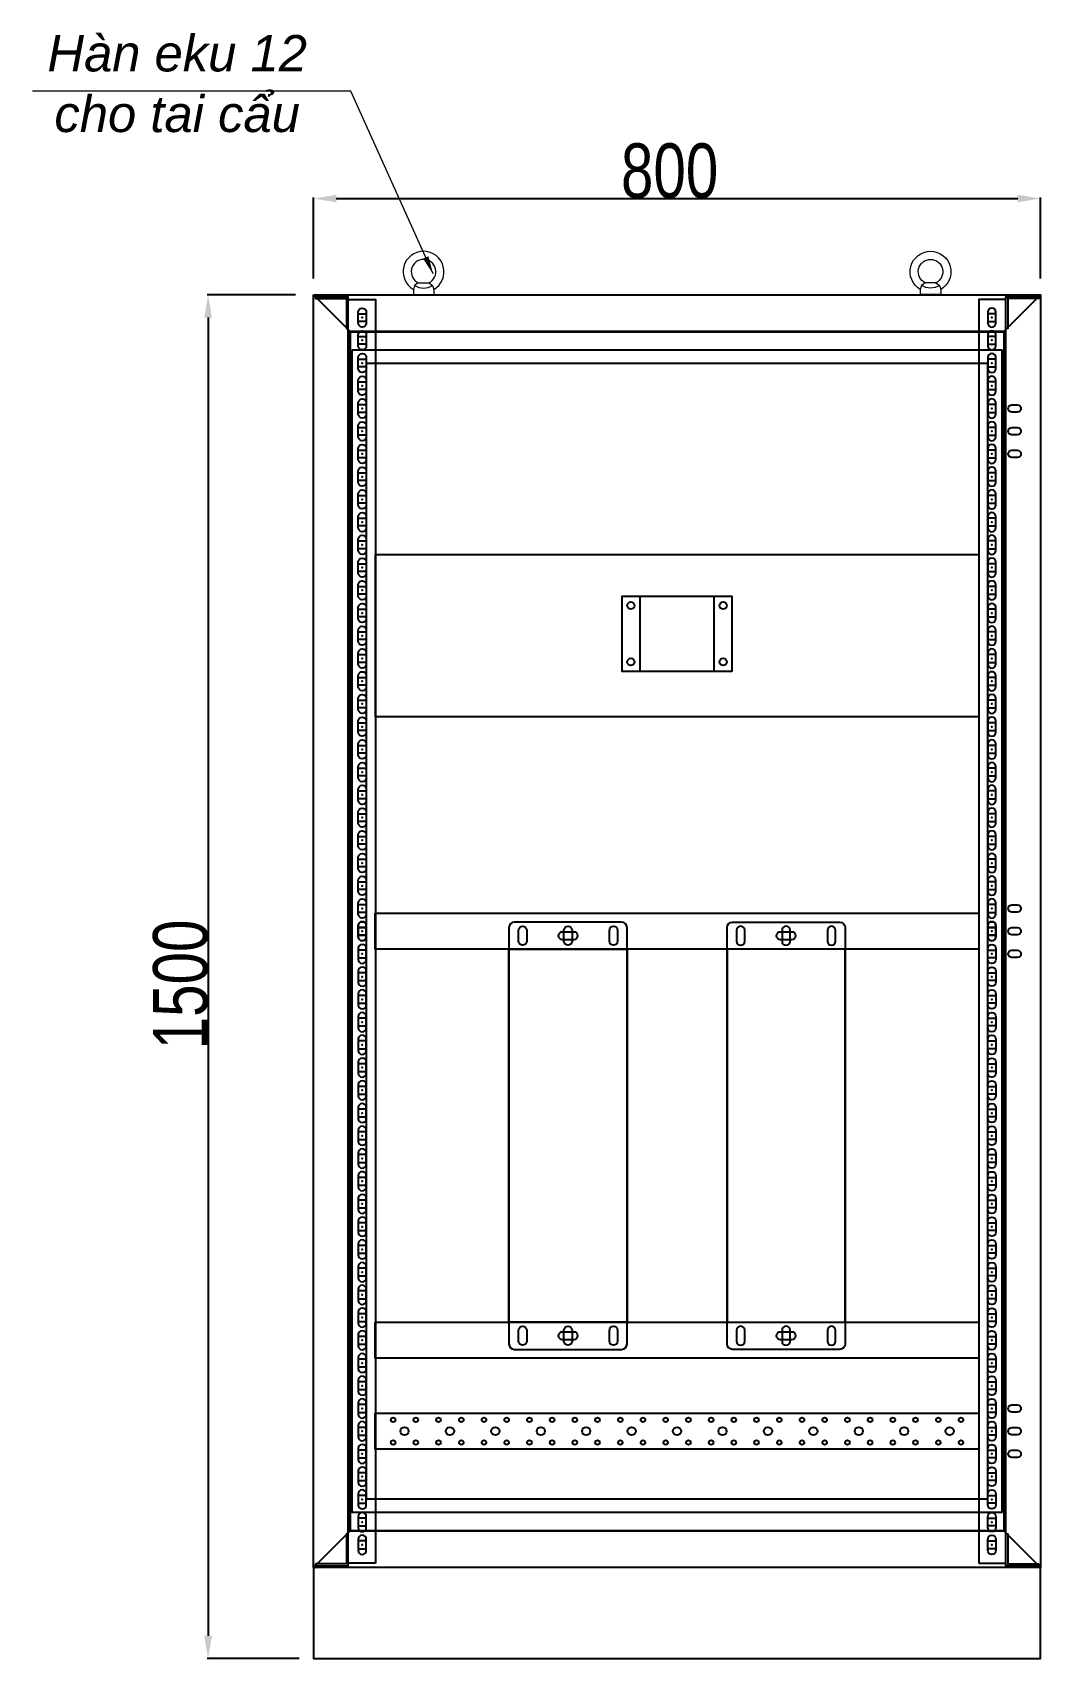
# Model space of a CAD drawing. Header units: inches. Extents: x 21 to 136330, y 8 to 58290.
# Drawn here: x 95153 to 96262, y 29922 to 31711 of the extents above; entities that cross this region are included whole.
import ezdxf

# ---------------------------------------------------------------- set-up
doc = ezdxf.new("R2010")
doc.units = ezdxf.units.IN
doc.header["$MEASUREMENT"] = 0
doc.layers.add('@.0.DM. NÉT CHÍNH', color=7, linetype='Continuous')
doc.layers.add('@.DM. KÍCH THƯỚC', color=8, linetype='Continuous', transparency=0.2)
doc.layers.add('@.DM. KÍCH THƯỚC @ 1', color=8, linetype='Continuous', transparency=0.2)
doc.layers.add('ME-DIM', color=8, linetype='Continuous', lineweight=13)
doc.styles.add('ARIAL', font='arial.ttf')
doc.styles.add('roman', font='roman.shx', dxfattribs={"width": 0.8})
doc.styles.add('TEXT-ELECTRICAL', font='')
doc.styles.get('TEXT-ELECTRICAL').set_extended_font_data('.VnArial NarrowH')
doc.dimstyles.new('Kích thước Duy Mạnh', dxfattribs={"dimtxt": 30, "dimasz": 25, "dimexe": 1.25, "dimexo": 20, "dimtad": 1, "dimdec": 1, "dimtxsty": 'roman', "dimcen": 2.5, "dimclrd": 8, "dimclre": 8, "dimclrt": 2, "dimadec": 0, "dimazin": 0, "dimtfac": 1, "dimtdec": 1, "dimtix": 1, "dimtmove": 0, "dimatfit": 3, "dimfxl": 1, "dimtfillclr": 1, "dimarcsym": 0})
doc.dimstyles.new('ME DIM 1-20', dxfattribs={"dimscale": 20, "dimtxt": 2, "dimasz": 1, "dimexe": 0.5, "dimexo": 0.5, "dimgap": 0.5, "dimtad": 1, "dimdec": 0, "dimzin": 0, "dimdsep": 46, "dimtxsty": 'TEXT-ELECTRICAL', "dimblk": 'OBLIQUE', "dimcen": 0, "dimdle": 0.5, "dimclrd": 256, "dimclre": 256, "dimclrt": 256, "dimadec": 0, "dimazin": 0, "dimtfac": 1, "dimtdec": 0, "dimtix": 1, "dimtofl": 0, "dimtmove": 0, "dimatfit": 3, "dimfxl": 1, "dimtolj": 1, "dimtzin": 0, "dimlwd": -1, "dimlwe": -1, "dimarcsym": 0})

# ---------------------------------------------------------------- blocks, each defined once
blk = doc.blocks.new('*D1624')
at = {"layer": '@.DM. KÍCH THƯỚC', "color": 8, "lineweight": -2, "transparency": 16777216}
for p, q in [((95461.9, 31440.2), (95461.9, 31529.4)), ((96261.9, 31440.2), (96261.9, 31529.4))]:
    blk.add_line(p, q, dxfattribs=at)
at = {"layer": '@.DM. KÍCH THƯỚC', "lineweight": -2, "transparency": 16777216}
blk.add_line((95486.9, 31528.1), (96236.9, 31528.1), dxfattribs=at)
at = {"layer": '@.DM. KÍCH THƯỚC', "transparency": 16777216}
for points in [[(95486.9, 31532.3), (95486.9, 31524), (95461.9, 31528.1)], [(96236.9, 31532.3), (96236.9, 31524), (96261.9, 31528.1)]]:
    blk.add_solid(points, dxfattribs=at)
at = {"layer": 'Defpoints', "color": 0, "transparency": 16777216}
for p in [(96261.9, 31528.1), (95461.9, 31420.2), (96261.9, 31420.2)]:
    blk.add_point(p, dxfattribs=at)
at = {"layer": '@.DM. KÍCH THƯỚC', "color": 2, "transparency": 16777216, "insert": (95800.2, 31588.8), "char_height": 60, "attachment_point": 1, "style": 'roman'}
blk.add_mtext('800', dxfattribs=at)
blk = doc.blocks.new('*D1625')
at = {"layer": '@.DM. KÍCH THƯỚC', "color": 8, "lineweight": -2, "transparency": 16777216}
for p, q in [((95441.9, 31422.2), (95344.6, 31422.2)), ((95446, 29922.2), (95344.6, 29922.2))]:
    blk.add_line(p, q, dxfattribs=at)
at = {"layer": '@.DM. KÍCH THƯỚC', "lineweight": -2, "transparency": 16777216}
blk.add_line((95345.8, 31397.2), (95345.8, 29947.2), dxfattribs=at)
at = {"layer": '@.DM. KÍCH THƯỚC', "transparency": 16777216}
for points in [[(95341.6, 31397.2), (95350, 31397.2), (95345.8, 31422.2)], [(95341.6, 29947.2), (95350, 29947.2), (95345.8, 29922.2)]]:
    blk.add_solid(points, dxfattribs=at)
at = {"layer": 'Defpoints', "color": 0, "transparency": 16777216}
for p in [(95461.9, 31422.2), (95345.8, 29922.2), (95466, 29922.2)]:
    blk.add_point(p, dxfattribs=at)
at = {"layer": '@.DM. KÍCH THƯỚC', "color": 2, "transparency": 16777216, "insert": (95285.2, 30592.2), "char_height": 60, "attachment_point": 1, "rotation": 90, "style": 'roman'}
blk.add_mtext('1500', dxfattribs=at)
blk = doc.blocks.new('*U1546')
at = {"layer": '@.0.DM. NÉT CHÍNH', "color": 51}
blk.add_lwpolyline([(4.5, 6), (4.5, -6, -1), (-4.5, -6), (-4.5, 6, -1)], format="xyb", close=True, dxfattribs=at)
at = {"layer": '@.0.DM. NÉT CHÍNH', "color": 1}
blk.add_point((0, 0), dxfattribs=at)
blk = doc.blocks.new('*U1547')
at = {"layer": '@.0.DM. NÉT CHÍNH', "color": 0, "linetype": 'ByBlock', "lineweight": -2, "transparency": 16777216}
for p in [(0, 675), (0, 650), (0, 625), (0, 600), (0, 575), (0, 550), (0, 525), (0, 500), (0, 475), (0, 450), (0, 425), (0, 400), (0, 375), (0, 350), (0, 325), (0, 300), (0, 275), (0, 250), (0, 225), (0, 200), (0, 175), (0, 150), (0, 125), (0, 100), (0, 75), (0, 50), (0, 25), (0, 0)]:
    blk.add_blockref('*U1546', p, dxfattribs=at)
blk = doc.blocks.new('*U1528')
at = {"layer": '@.0.DM. NÉT CHÍNH'}
blk.add_lwpolyline([(4.5, 4.25), (4.5, -4.25), (-4.5, -4.25), (-4.5, 4.25)], close=True, dxfattribs=at)
blk = doc.blocks.new('*U1529')
at = {"layer": '@.0.DM. NÉT CHÍNH', "color": 0, "linetype": 'ByBlock', "lineweight": -2, "transparency": 16777216}
for p in [(0, 675), (0, 650), (0, 625), (0, 600), (0, 575), (0, 550), (0, 525), (0, 500), (0, 475), (0, 450), (0, 425), (0, 400), (0, 375), (0, 350), (0, 325), (0, 300), (0, 275), (0, 250), (0, 225), (0, 200), (0, 175), (0, 150), (0, 125), (0, 100), (0, 75), (0, 50), (0, 25), (0, 0)]:
    blk.add_blockref('*U1528', p, dxfattribs=at)
blk = doc.blocks.new('*U1544')
at = {"layer": '@.0.DM. NÉT CHÍNH', "color": 51}
blk.add_lwpolyline([(4.5, 6), (4.5, -6, -1), (-4.5, -6), (-4.5, 6, -1)], format="xyb", close=True, dxfattribs=at)
at = {"layer": '@.0.DM. NÉT CHÍNH', "color": 1}
blk.add_point((0, 0), dxfattribs=at)
blk = doc.blocks.new('*U1545')
at = {"layer": '@.0.DM. NÉT CHÍNH', "color": 0, "linetype": 'ByBlock', "lineweight": -2, "transparency": 16777216}
for p in [(0, 675), (0, 650), (0, 625), (0, 600), (0, 575), (0, 550), (0, 525), (0, 500), (0, 475), (0, 450), (0, 425), (0, 400), (0, 375), (0, 350), (0, 325), (0, 300), (0, 275), (0, 250), (0, 225), (0, 200), (0, 175), (0, 150), (0, 125), (0, 100), (0, 75), (0, 50), (0, 25), (0, 0)]:
    blk.add_blockref('*U1544', p, dxfattribs=at)
blk = doc.blocks.new('*U1542')
at = {"layer": '@.0.DM. NÉT CHÍNH'}
blk.add_lwpolyline([(4.5, 4.25), (4.5, -4.25), (-4.5, -4.25), (-4.5, 4.25)], close=True, dxfattribs=at)
blk = doc.blocks.new('*U1543')
at = {"layer": '@.0.DM. NÉT CHÍNH', "color": 0, "linetype": 'ByBlock', "lineweight": -2, "transparency": 16777216}
for p in [(0, 675), (0, 650), (0, 625), (0, 600), (0, 575), (0, 550), (0, 525), (0, 500), (0, 475), (0, 450), (0, 425), (0, 400), (0, 375), (0, 350), (0, 325), (0, 300), (0, 275), (0, 250), (0, 225), (0, 200), (0, 175), (0, 150), (0, 125), (0, 100), (0, 75), (0, 50), (0, 25), (0, 0)]:
    blk.add_blockref('*U1542', p, dxfattribs=at)
blk = doc.blocks.new('*U1530')
at = {"layer": '@.0.DM. NÉT CHÍNH', "color": 51}
blk.add_lwpolyline([(4.5, 6), (4.5, -6, -1), (-4.5, -6), (-4.5, 6, -1)], format="xyb", close=True, dxfattribs=at)
at = {"layer": '@.0.DM. NÉT CHÍNH', "color": 1}
blk.add_point((0, 0), dxfattribs=at)
blk = doc.blocks.new('*U1531')
at = {"layer": '@.0.DM. NÉT CHÍNH', "color": 0, "linetype": 'ByBlock', "lineweight": -2, "transparency": 16777216}
for p in [(0, 675), (0, 650), (0, 625), (0, 600), (0, 575), (0, 550), (0, 525), (0, 500), (0, 475), (0, 450), (0, 425), (0, 400), (0, 375), (0, 350), (0, 325), (0, 300), (0, 275), (0, 250), (0, 225), (0, 200), (0, 175), (0, 150), (0, 125), (0, 100), (0, 75), (0, 50), (0, 25), (0, 0)]:
    blk.add_blockref('*U1530', p, dxfattribs=at)
blk = doc.blocks.new('*U1532')
at = {"layer": '@.0.DM. NÉT CHÍNH'}
blk.add_lwpolyline([(4.5, 4.25), (4.5, -4.25), (-4.5, -4.25), (-4.5, 4.25)], close=True, dxfattribs=at)
blk = doc.blocks.new('*U1533')
at = {"layer": '@.0.DM. NÉT CHÍNH', "color": 0, "linetype": 'ByBlock', "lineweight": -2, "transparency": 16777216}
for p in [(0, 675), (0, 650), (0, 625), (0, 600), (0, 575), (0, 550), (0, 525), (0, 500), (0, 475), (0, 450), (0, 425), (0, 400), (0, 375), (0, 350), (0, 325), (0, 300), (0, 275), (0, 250), (0, 225), (0, 200), (0, 175), (0, 150), (0, 125), (0, 100), (0, 75), (0, 50), (0, 25), (0, 0)]:
    blk.add_blockref('*U1532', p, dxfattribs=at)
blk = doc.blocks.new('*U1539')
at = {"layer": '@.0.DM. NÉT CHÍNH', "color": 51}
blk.add_lwpolyline([(4.5, 6), (4.5, -6, -1), (-4.5, -6), (-4.5, 6, -1)], format="xyb", close=True, dxfattribs=at)
at = {"layer": '@.0.DM. NÉT CHÍNH', "color": 1}
blk.add_point((0, 0), dxfattribs=at)
blk = doc.blocks.new('*U1540')
at = {"layer": '@.0.DM. NÉT CHÍNH', "color": 0, "linetype": 'ByBlock', "lineweight": -2, "transparency": 16777216}
for p in [(0, 675), (0, 650), (0, 625), (0, 600), (0, 575), (0, 550), (0, 525), (0, 500), (0, 475), (0, 450), (0, 425), (0, 400), (0, 375), (0, 350), (0, 325), (0, 300), (0, 275), (0, 250), (0, 225), (0, 200), (0, 175), (0, 150), (0, 125), (0, 100), (0, 75), (0, 50), (0, 25), (0, 0)]:
    blk.add_blockref('*U1539', p, dxfattribs=at)
blk = doc.blocks.new('*U1537')
at = {"layer": '@.0.DM. NÉT CHÍNH'}
blk.add_lwpolyline([(4.5, 4.25), (4.5, -4.25), (-4.5, -4.25), (-4.5, 4.25)], close=True, dxfattribs=at)
blk = doc.blocks.new('*U1538')
at = {"layer": '@.0.DM. NÉT CHÍNH', "color": 0, "linetype": 'ByBlock', "lineweight": -2, "transparency": 16777216}
for p in [(0, 675), (0, 650), (0, 625), (0, 600), (0, 575), (0, 550), (0, 525), (0, 500), (0, 475), (0, 450), (0, 425), (0, 400), (0, 375), (0, 350), (0, 325), (0, 300), (0, 275), (0, 250), (0, 225), (0, 200), (0, 175), (0, 150), (0, 125), (0, 100), (0, 75), (0, 50), (0, 25), (0, 0)]:
    blk.add_blockref('*U1537', p, dxfattribs=at)
blk = doc.blocks.new('*U1541')
at = {"layer": '@.0.DM. NÉT CHÍNH', "color": 0}
for centre, radius in [((-12.5, 12.5), 2.5), ((0, 0), 4.5), ((12.5, 12.5), 2.5), ((-12.5, -12.5), 2.5), ((12.5, -12.5), 2.5)]:
    blk.add_circle(centre, radius, dxfattribs=at)
blk = doc.blocks.new('*U1527')
at = {"layer": '@.0.DM. NÉT CHÍNH', "color": 0, "linetype": 'ByBlock', "lineweight": -2, "transparency": 16777216}
for p in [(0, 0), (50, 0), (100, 0), (150, 0), (200, 0), (250, 0), (300, 0), (350, 0), (400, 0), (450, 0), (500, 0), (550, 0), (600, 0)]:
    blk.add_blockref('*U1541', p, dxfattribs=at)
blk = doc.blocks.new('_Oblique')
at = {"color": 0, "linetype": 'ByBlock', "lineweight": -2}
blk.add_line((-0.5, -0.5), (0.5, 0.5), dxfattribs=at)
blk = doc.blocks.new('ty')
at = {"lineweight": 5}
for p, q in [((61126, -17155.8), (61124.7, -17160.3)), ((61124.7, -17160.3), (61124.7, -17166.3)), ((61130.1, -17153), (61126, -17155.8)), ((61130.1, -17153), (61141.8, -17153)), ((61141.8, -17153), (61145.8, -17155.8)), ((61145.8, -17155.8), (61147.2, -17160.3)), ((61147.2, -17160.3), (61147.2, -17166.3))]:
    blk.add_line(p, q, dxfattribs=at)
blk.add_line((61124.7, -17166.3), (61147.2, -17166.3))
for radius, start, end in [(22.5, 300, 240), (13.5, 295.6793, 244.3207), (18, 236.633, 303.367)]:
    blk.add_arc((61135.9, -17140.8), radius, start, end, dxfattribs=at)

msp = doc.modelspace()

# ---------------------------------------------------------------- linework, layer by layer
at = {"layer": '@.0.DM. NÉT CHÍNH', "color": 0}
for p, q in [((95501.9444, 31382.1631), (95461.9444, 31422.1631)), ((96221.9444, 31382.1631), (96261.9444, 31422.1631)), ((95821.1409, 31090.369), (95821.1409, 31008.369)), ((95902.7479, 31008.369), (95902.7479, 31090.369)), ((95501.9444, 30062.1631), (95461.9444, 30022.1631)), ((96221.9444, 30062.1631), (96261.9444, 30022.1631)), ((95461.9444, 30022.1631), (95463.5924, 30022.1631))]:
    msp.add_line(p, q, dxfattribs=at)
for points in [[(95461.9444, 31422.1631), (96261.9444, 31422.1631), (96261.9444, 30022.1631), (95461.9444, 30022.1631)], [(95501.9444, 31382.1631), (96221.9444, 31382.1631), (96221.9444, 30062.1631), (95501.9444, 30062.1631)], [(95502.4444, 31381.6631), (96221.4444, 31381.6631), (96221.4444, 30062.6631), (95502.4444, 30062.6631)], [(95504.4444, 31361.6631), (96219.4444, 31361.6631), (96219.4444, 30082.6631), (95504.4444, 30082.6631)], [(95529.9444, 31136.4558), (96193.9444, 31136.4558), (96193.9444, 30957.8704), (95529.9444, 30957.8704)], [(95905.7479, 31008.369), (95922.7479, 31008.369), (95922.7479, 31090.369), (95905.7479, 31090.369), (95904.2479, 31090.369), (95901.2479, 31090.369), (95822.6409, 31090.369), (95819.6409, 31090.369), (95818.1409, 31090.369), (95801.1409, 31090.369), (95801.1409, 31008.369), (95818.1409, 31008.369), (95819.6409, 31008.369), (95822.6409, 31008.369), (95901.2479, 31008.369), (95904.2479, 31008.369)], [(95529.6444, 30741.9338), (96193.9444, 30741.9338), (96193.9444, 30702.3924), (95529.6444, 30702.3924)], [(95676.9444, 30702.3924), (95806.9444, 30702.3924), (95806.9444, 30291.9338), (95676.9444, 30291.9338)], [(96046.9444, 30702.3924), (95916.9444, 30702.3924), (95916.9444, 30291.9338), (96046.9444, 30291.9338)], [(95529.6444, 30291.9338), (96193.9444, 30291.9338), (96193.9444, 30252.3924), (95529.6444, 30252.3924)], [(95529.6444, 30191.9371), (96193.9444, 30191.9371), (96193.9444, 30152.3956), (95529.6444, 30152.3956)], [(96261.9444, 30022.1631), (95461.9444, 30022.1631), (95461.9444, 29922.1631), (96261.9444, 29922.1631)]]:
    msp.add_lwpolyline(points, close=True, dxfattribs=at)
at = {"layer": '@.0.DM. NÉT CHÍNH', "color": 1}
for points in [[(95463.9444, 31420.1631), (95463.9444, 31418.1631), (95497.9444, 31418.1631), (95497.9444, 31385.1631), (95499.9444, 31385.1631), (95499.9444, 31420.1631)], [(96259.9444, 31420.1631), (96259.9444, 31418.1631), (96225.9444, 31418.1631), (96225.9444, 31385.1631), (96223.9444, 31385.1631), (96223.9444, 31420.1631)], [(95463.9444, 30026.1631), (95463.9444, 30024.1631), (95499.9444, 30024.1631), (95499.9444, 30059.1631), (95497.9444, 30059.1631), (95497.9444, 30026.1631)], [(96259.9444, 30026.1631), (96259.9444, 30024.1631), (96223.9444, 30024.1631), (96223.9444, 30059.1631), (96225.9444, 30059.1631), (96225.9444, 30026.1631)]]:
    msp.add_lwpolyline(points, close=True, dxfattribs=at)
at = {"layer": '@.0.DM. NÉT CHÍNH', "color": 2}
for points in [[(95529.9444, 30027.1631), (95499.9444, 30027.1631), (95499.9444, 31417.1631), (95529.9444, 31417.1631)], [(96193.9444, 30027.1631), (96223.9444, 30027.1631), (96223.9444, 31417.1631), (96193.9444, 31417.1631)]]:
    msp.add_lwpolyline(points, close=True, dxfattribs=at)
at = {"layer": '@.0.DM. NÉT CHÍNH', "color": 8}
msp.add_lwpolyline([(95519.9444, 30097.6631), (96203.9444, 30097.6631), (96203.9444, 31346.6631), (95519.9444, 31346.6631)], close=True, dxfattribs=at)
at = {"layer": '@.0.DM. NÉT CHÍNH', "color": 0}
for points in [[(96236.4444, 31293.1631), (96230.4444, 31293.1631, -1), (96230.4444, 31301.1631), (96236.4444, 31301.1631, -1)], [(96236.4444, 31268.1631), (96230.4444, 31268.1631, -1), (96230.4444, 31276.1631), (96236.4444, 31276.1631, -1)], [(96236.4444, 31243.1631), (96230.4444, 31243.1631, -1), (96230.4444, 31251.1631), (96236.4444, 31251.1631, -1)], [(96236.4444, 30743.1631), (96230.4444, 30743.1631, -1), (96230.4444, 30751.1631), (96236.4444, 30751.1631, -1)], [(95682.9444, 30732.1631, 0.414213562), (95676.9444, 30726.1631), (95676.9444, 30268.1631, 0.414213562), (95682.9444, 30262.1631), (95800.9444, 30262.1631, 0.414213562), (95806.9444, 30268.1631), (95806.9444, 30726.1631, 0.414213562), (95800.9444, 30732.1631)], [(96040.9444, 30732.1631, -0.414213562), (96046.9444, 30726.1631), (96046.9444, 30268.1631, -0.414213562), (96040.9444, 30262.1631), (95922.9444, 30262.1631, -0.414213562), (95916.9444, 30268.1631), (95916.9444, 30726.1631, -0.414213562), (95922.9444, 30732.1631)], [(95687.4444, 30711.1631), (95687.4444, 30723.1631, -1), (95696.4444, 30723.1631), (95696.4444, 30711.1631, -1)], [(95747.9444, 30712.6631), (95741.9444, 30712.6631), (95735.9444, 30712.6631, -1), (95735.9444, 30721.6631), (95741.9444, 30721.6631), (95747.9444, 30721.6631, -1)], [(95746.4444, 30723.1631), (95746.4444, 30717.1631), (95746.4444, 30711.1631, -1), (95737.4444, 30711.1631), (95737.4444, 30717.1631), (95737.4444, 30723.1631, -1)], [(95796.4444, 30723.1631), (95796.4444, 30711.1631, -1), (95787.4444, 30711.1631), (95787.4444, 30723.1631, -1)], [(95927.4444, 30723.1631), (95927.4444, 30711.1631, 1), (95936.4444, 30711.1631), (95936.4444, 30723.1631, 1)], [(95975.9444, 30721.6631), (95981.9444, 30721.6631), (95987.9444, 30721.6631, -1), (95987.9444, 30712.6631), (95981.9444, 30712.6631), (95975.9444, 30712.6631, -1)], [(95977.4444, 30723.1631), (95977.4444, 30717.1631), (95977.4444, 30711.1631, 1), (95986.4444, 30711.1631), (95986.4444, 30717.1631), (95986.4444, 30723.1631, 1)], [(96036.4444, 30711.1631), (96036.4444, 30723.1631, 1), (96027.4444, 30723.1631), (96027.4444, 30711.1631, 1)], [(96236.4444, 30718.1631), (96230.4444, 30718.1631, -1), (96230.4444, 30726.1631), (96236.4444, 30726.1631, -1)], [(96236.4444, 30693.1631), (96230.4444, 30693.1631, -1), (96230.4444, 30701.1631), (96236.4444, 30701.1631, -1)], [(95696.4444, 30283.1631), (95696.4444, 30271.1631, -1), (95687.4444, 30271.1631), (95687.4444, 30283.1631, -1)], [(95747.9444, 30272.6631), (95741.9444, 30272.6631), (95735.9444, 30272.6631, -1), (95735.9444, 30281.6631), (95741.9444, 30281.6631), (95747.9444, 30281.6631, -1)], [(95746.4444, 30283.1631), (95746.4444, 30277.1631), (95746.4444, 30271.1631, -1), (95737.4444, 30271.1631), (95737.4444, 30277.1631), (95737.4444, 30283.1631, -1)], [(95796.4444, 30283.1631), (95796.4444, 30271.1631, -1), (95787.4444, 30271.1631), (95787.4444, 30283.1631, -1)], [(95927.4444, 30283.1631), (95927.4444, 30271.1631, 1), (95936.4444, 30271.1631), (95936.4444, 30283.1631, 1)], [(95987.9444, 30272.6631), (95981.9444, 30272.6631), (95975.9444, 30272.6631, -1), (95975.9444, 30281.6631), (95981.9444, 30281.6631), (95987.9444, 30281.6631, -1)], [(95977.4444, 30283.1631), (95977.4444, 30277.1631), (95977.4444, 30271.1631, 1), (95986.4444, 30271.1631), (95986.4444, 30277.1631), (95986.4444, 30283.1631, 1)], [(96027.4444, 30283.1631), (96027.4444, 30271.1631, 1), (96036.4444, 30271.1631), (96036.4444, 30283.1631, 1)], [(96236.4444, 30193.1631), (96230.4444, 30193.1631, -1), (96230.4444, 30201.1631), (96236.4444, 30201.1631, -1)], [(96236.4444, 30168.1631), (96230.4444, 30168.1631, -1), (96230.4444, 30176.1631), (96236.4444, 30176.1631, -1)], [(96236.4444, 30143.1631), (96230.4444, 30143.1631, -1), (96230.4444, 30151.1631), (96236.4444, 30151.1631, -1)]]:
    msp.add_lwpolyline(points, format="xyb", close=True, dxfattribs=at)
for centre in [(95811.1409, 31080.369), (95912.7479, 31080.369), (95811.1409, 31018.369), (95912.7479, 31018.369)]:
    msp.add_circle(centre, 4, dxfattribs=at)

# ---------------------------------------------------------------- block references
msp.add_blockref('ty', (34447.0503, 48588.4274))
at = {"xscale": -1}
msp.add_blockref('ty', (157276.8385, 48588.4274), dxfattribs=at)
at = {"layer": '@.0.DM. NÉT CHÍNH', "color": 0}
for name, p in [('*U1547', (95515.4444, 30722.1631)), ('*U1527', (95561.9444, 30172.1663))]:
    msp.add_blockref(name, p, dxfattribs=at)
at = {"layer": '@.0.DM. NÉT CHÍNH', "color": 0, "xscale": -1}
msp.add_blockref('*U1531', (96208.4444, 30722.1631), dxfattribs=at)
at = {"layer": '@.0.DM. NÉT CHÍNH'}
msp.add_blockref('*U1529', (95515.4444, 30722.1631), dxfattribs=at)
at = {"layer": '@.0.DM. NÉT CHÍNH', "xscale": -1}
msp.add_blockref('*U1533', (96208.4444, 30722.1631), dxfattribs=at)
at = {"layer": '@.0.DM. NÉT CHÍNH', "color": 0, "xscale": -1, "rotation": 180}
msp.add_blockref('*U1545', (95515.4444, 30722.1631), dxfattribs=at)
at = {"layer": '@.0.DM. NÉT CHÍNH', "color": 0, "rotation": 180}
msp.add_blockref('*U1540', (96208.4444, 30722.1631), dxfattribs=at)
at = {"layer": '@.0.DM. NÉT CHÍNH', "xscale": -1, "rotation": 180}
msp.add_blockref('*U1543', (95515.4444, 30722.1631), dxfattribs=at)
at = {"layer": '@.0.DM. NÉT CHÍNH', "rotation": 180}
msp.add_blockref('*U1538', (96208.4444, 30722.1631), dxfattribs=at)

# ---------------------------------------------------------------- texts
at = {"color": 7, "insert": (95311.7388, 31620.9712), "char_height": 40, "width": 704.873142, "attachment_point": 5, "style": 'ARIAL'}
msp.add_mtext('{\\fArial|b0|i1|c0|p34;Hàn eku 12\\Pcho tai cẩu\\P }', dxfattribs=at)

# ---------------------------------------------------------------- dimensions: what is measured, and where the dimension line sits
at = {"layer": '@.DM. KÍCH THƯỚC @ 1'}
dim = msp.add_linear_dim(base=(96261.9444, 31528.1476), p1=(95461.9444, 31420.1631), p2=(96261.9444, 31420.1631), dimstyle='Kích thước Duy Mạnh', override={"dimscale": 1, "dimtxt": 60, "dimdec": 0, "dimclrd": 256, "dimtdec": 0, "dimtix": 1, "dimtofl": 0, "dimtmove": 0, "dimatfit": 1}, dxfattribs=at)
dim.commit()
dim.dimension.update_dxf_attribs({"geometry": '*D1624', "text_midpoint": (95861.9444, 31528.1476), "dimtype": 128})
dim = msp.add_linear_dim(base=(95345.8043, 29922.1631), p1=(95461.9444, 31422.1631), p2=(95466.0151, 29922.1631), angle=270, dimstyle='Kích thước Duy Mạnh', override={"dimscale": 1, "dimtxt": 60, "dimdec": 0, "dimclrd": 256, "dimtdec": 0, "dimtix": 1, "dimtofl": 0, "dimtmove": 0, "dimatfit": 1}, dxfattribs=at)
dim.commit()
dim.dimension.update_dxf_attribs({"geometry": '*D1625', "text_midpoint": (95345.8043, 30672.1631), "dimtype": 128})

# ---------------------------------------------------------------- leaders
at = {"layer": 'ME-DIM'}
msp.add_leader([(95593.4582, 31445.1394), (95502.715, 31646.3656), (95152.5261, 31646.3656)], dimstyle='ME DIM 1-20', dxfattribs=at)

doc.saveas('drawing.dxf')
